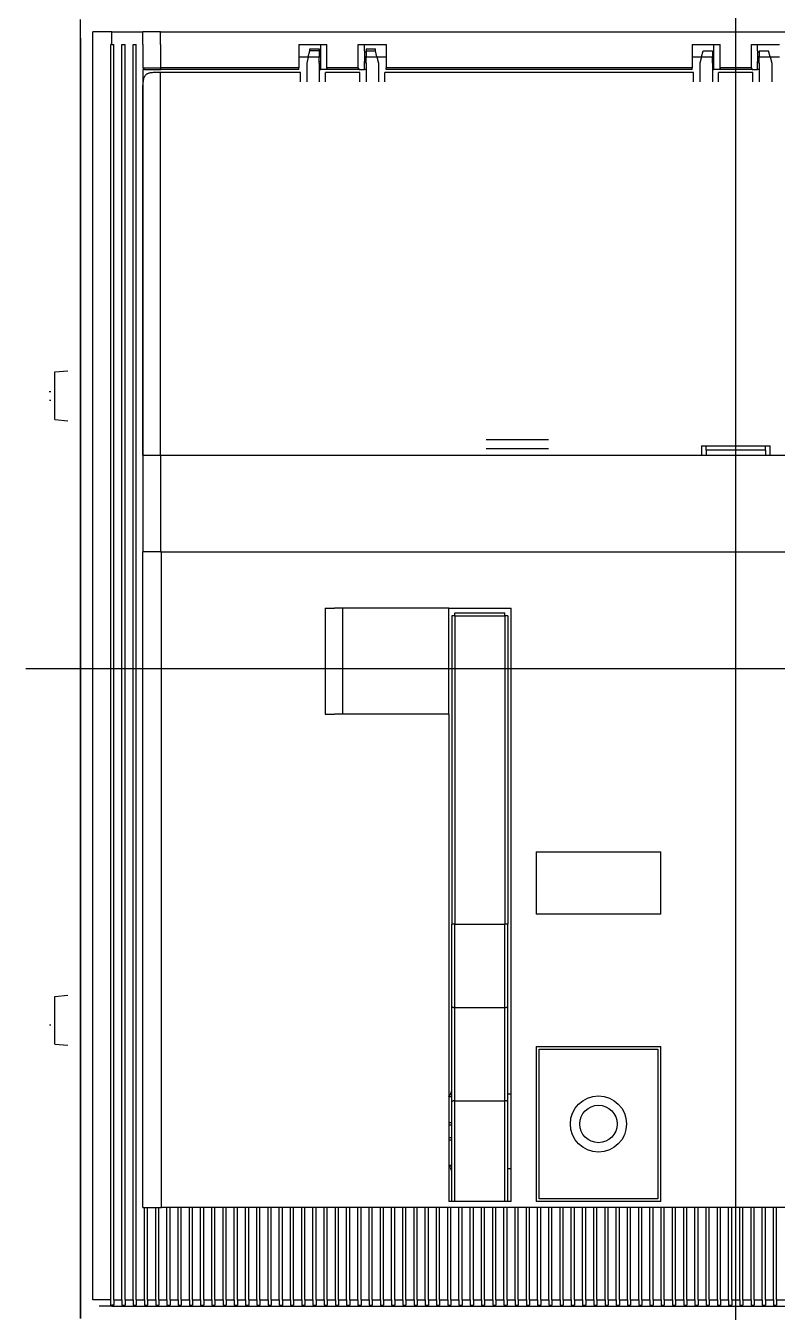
# Model space of a CAD drawing. Header units: metres. Extents: x -364 to 984, y 2601 to 8084.
# Drawn here: x -198.6 to -78.1, y 7642.2 to 7848.2 of the extents above; entities that cross this region are included whole.
import ezdxf

# ---------------------------------------------------------------- set-up
doc = ezdxf.new("R2010")
doc.units = ezdxf.units.M

# ---------------------------------------------------------------- blocks, each defined once
blk = doc.blocks.new('ABB-TR_T7_3')
for p, q in [((125, 68.822586), (125, 347.42781)), ((20, 310.353454), (20, 313.353454)), ((20.000038, 309.853454), (20.000038, 313.353454)), ((25.000038, 311.353454), (22.000038, 311.353454)), ((22.000038, 309.353454), (22.000038, 311.353454)), ((25.000038, 311.353454), (30.000038, 311.353454)), ((25.000038, 309.353454), (25.000038, 311.353454)), ((32.828469, 311.353454), (30.000038, 311.353454)), ((30.000038, 309.353454), (30.000038, 311.353454)), ((32.828469, 311.353454), (217.171608, 311.353454)), ((32.828469, 309.353454), (32.828469, 311.353454)), ((20, 310.353454), (20, 105.353454)), ((20.000038, 105.353454), (20.000038, 309.853454)), ((22.000038, 108.353454), (22.000038, 309.353454)), ((25.000038, 309.353454), (24.850037, 309.353454)), ((24.850037, 108.353454), (24.850037, 309.353454)), ((25.000038, 309.353454), (25.350037, 309.353454)), ((25.350037, 108.353454), (25.350037, 309.353454)), ((26.65004, 309.353454), (27.15004, 309.353454)), ((26.65004, 108.353454), (26.65004, 309.353454)), ((27.15004, 108.353454), (27.15004, 309.353454)), ((28.450035, 309.353454), (28.950035, 309.353454)), ((28.450035, 108.353454), (28.450035, 309.353454)), ((28.950035, 108.353454), (28.950035, 309.353454)), ((30.000038, 309.353454), (30.000038, 307.353454)), ((32.828469, 309.353454), (32.828469, 305.603454)), ((55.000038, 309.353454), (59.500038, 309.353454)), ((55.000038, 309.353454), (55.000038, 305.603454)), ((58.500038, 308.353454), (58.500038, 309.353454)), ((59.500038, 305.603454), (59.500038, 309.353454)), ((64.500038, 309.353454), (69.000038, 309.353454)), ((64.500038, 305.603454), (64.500038, 309.353454)), ((65.500038, 308.353454), (65.500038, 309.353454)), ((69.000038, 309.353454), (69.000038, 305.603454)), ((118.000039, 309.353454), (122.500039, 309.353454)), ((118.000039, 309.353454), (118.000039, 305.603454)), ((121.500039, 308.353454), (121.500039, 309.353454)), ((122.500039, 305.603454), (122.500039, 309.353454)), ((127.500039, 309.353454), (132.000039, 309.353454)), ((127.500039, 305.603454), (127.500039, 309.353454)), ((128.500039, 308.353454), (128.500039, 309.353454)), ((30.000038, 307.353454), (30.000038, 305.603454)), ((55.000038, 307.353454), (56.500038, 307.353454)), ((56.500038, 307.353454), (56.250038, 306.353454)), ((56.500038, 307.353454), (56.750038, 308.353454)), ((56.500038, 307.353454), (58.250038, 307.353454)), ((56.750038, 308.337379), (56.750038, 308.653457)), ((56.750038, 308.653457), (58.250038, 308.653457)), ((58.250038, 308.337379), (56.750038, 308.337379)), ((58.195038, 307.353454), (58.555039, 307.353454)), ((58.250038, 308.653457), (58.250038, 308.337379)), ((58.250038, 308.337379), (58.250038, 307.353454)), ((58.250038, 308.103454), (58.500038, 308.103454)), ((58.250038, 306.353454), (58.250038, 307.353454)), ((58.500038, 307.853454), (58.500038, 308.353454)), ((58.500038, 306.853454), (58.500038, 307.853454)), ((65.805149, 307.353454), (65.444428, 307.353454)), ((65.500038, 308.353454), (65.500038, 307.853454)), ((65.750038, 308.103454), (65.500038, 308.103454)), ((65.500038, 307.853454), (65.500038, 306.853454)), ((65.750038, 308.653457), (65.750038, 308.337379)), ((65.750038, 308.653457), (67.250038, 308.653457)), ((65.750038, 308.337379), (65.750038, 307.353454)), ((65.750038, 308.337379), (67.250038, 308.337379)), ((65.750038, 307.353454), (67.500038, 307.353454)), ((65.750038, 306.353454), (65.750038, 307.353454)), ((67.250038, 308.337379), (67.250038, 308.653457)), ((67.500038, 307.353454), (67.250038, 308.353454)), ((67.500035, 307.353454), (69.000038, 307.353454)), ((67.500038, 307.353454), (67.750038, 306.353454)), ((118.000039, 307.353454), (119.500037, 307.353454)), ((119.500039, 307.353454), (119.250039, 306.353454)), ((119.500039, 307.353454), (119.750039, 308.353454)), ((119.500039, 307.353454), (121.250039, 307.353454)), ((119.750039, 308.353454), (121.250039, 308.353454)), ((121.195039, 307.353454), (121.555039, 307.353454)), ((121.250039, 308.353454), (121.250039, 307.353454)), ((121.250039, 308.103454), (121.500038, 308.103454)), ((121.250039, 306.353454), (121.250039, 307.353454)), ((121.500039, 307.853454), (121.500039, 308.353454)), ((121.500039, 306.853454), (121.500039, 307.853454)), ((128.805149, 307.353454), (128.444429, 307.353454)), ((128.750039, 308.103454), (128.500038, 308.103454)), ((128.500039, 308.353454), (128.500039, 307.853454)), ((128.500039, 307.853454), (128.500039, 306.853454)), ((128.750039, 308.353454), (128.750039, 307.353454)), ((128.750039, 308.353454), (130.250039, 308.353454)), ((128.750039, 307.353454), (130.500039, 307.353454)), ((128.750039, 306.353454), (128.750039, 307.353454)), ((130.500039, 307.353454), (130.250039, 308.353454)), ((130.500036, 307.353454), (132.000039, 307.353454)), ((130.500039, 307.353454), (130.750039, 306.353454)), ((30.000038, 305.603454), (32.828469, 305.603454)), ((30.250038, 305.353454), (30.000038, 305.353454)), ((30.000038, 305.353454), (30.000038, 243.603454)), ((30.250038, 305.353454), (32.911797, 305.353454)), ((55.000038, 305.603454), (32.828469, 305.603454)), ((55.000038, 305.353454), (32.911797, 305.353454)), ((55.000038, 305.353454), (55.000038, 305.603454)), ((56.250038, 306.353454), (56.250038, 303.353454)), ((58.250038, 306.603454), (58.500038, 306.603454)), ((58.250038, 306.353454), (58.250038, 303.353454)), ((58.250038, 305.353454), (58.500038, 305.353454)), ((58.500038, 306.353454), (58.500038, 306.853454)), ((58.500038, 305.353454), (58.500038, 306.353454)), ((59.264336, 305.353454), (58.500038, 305.353454)), ((64.735741, 305.353454), (59.264336, 305.353454)), ((64.500038, 305.603454), (59.500038, 305.603454)), ((64.735741, 305.353454), (65.500038, 305.353454)), ((65.500038, 306.853454), (65.500038, 306.353454)), ((65.500038, 306.353454), (65.500038, 306.603454)), ((65.750038, 306.603454), (65.500038, 306.603454)), ((65.500038, 305.353454), (65.500038, 306.353454)), ((65.750038, 305.353454), (65.500038, 305.353454)), ((65.750038, 306.353454), (65.750038, 303.353454)), ((67.750038, 306.353454), (67.750038, 303.353454)), ((69.000038, 305.353454), (69.000038, 305.603454)), ((118.000039, 305.603454), (69.000038, 305.603454)), ((118.000039, 305.353454), (69.000038, 305.353454)), ((118.000039, 305.353454), (118.000039, 305.603454)), ((119.250039, 306.353454), (119.250039, 303.353454)), ((121.250037, 305.353454), (121.500039, 305.353454)), ((121.250039, 306.603454), (121.500038, 306.603454)), ((121.250039, 306.353454), (121.250039, 303.353454)), ((121.500039, 306.353454), (121.500039, 306.853454)), ((121.500039, 305.353454), (121.500039, 306.353454)), ((122.264337, 305.353454), (121.500039, 305.353454)), ((127.735741, 305.353454), (122.264337, 305.353454)), ((127.500039, 305.603454), (122.500039, 305.603454)), ((127.735741, 305.353454), (128.500039, 305.353454)), ((128.750039, 306.603454), (128.500038, 306.603454)), ((128.500039, 306.853454), (128.500039, 306.353454)), ((128.500039, 306.353454), (128.500039, 306.603454)), ((128.500039, 305.353454), (128.500039, 306.353454)), ((128.750037, 305.353454), (128.500039, 305.353454)), ((128.750039, 306.353454), (128.750039, 303.353454)), ((130.750039, 306.353454), (130.750039, 303.353454)), ((30.000038, 243.603454), (30.000038, 302.853454)), ((55.250038, 304.853454), (32.828469, 304.853454)), ((32.828469, 243.603454), (32.828469, 304.853454)), ((55.250038, 303.353454), (55.250038, 304.853454)), ((64.750038, 304.853454), (59.250038, 304.853454)), ((59.250038, 303.353454), (59.250038, 304.853454)), ((64.750038, 303.353454), (64.750038, 304.853454)), ((118.250039, 304.853454), (68.750038, 304.853454)), ((68.750038, 303.353454), (68.750038, 304.853454)), ((118.250039, 303.353454), (118.250039, 304.853454)), ((127.750039, 304.853454), (122.250039, 304.853454)), ((122.250039, 303.353454), (122.250039, 304.853454)), ((127.750039, 303.353454), (127.750039, 304.853454)), ((15.867371, 256.916874), (18, 257.103454)), ((15.867371, 251.275203), (15.867371, 256.916874)), ((14.961487, 253.803455), (15.269806, 253.803455)), ((15.034363, 252.403453), (15.269806, 252.403453)), ((15.867371, 249.290035), (15.867371, 251.275203)), ((15.867371, 249.290035), (18, 249.103454)), ((85, 246.103454), (95, 246.103454)), ((30.000038, 243.603454), (30.000038, 235.353454)), ((30.000038, 243.603454), (32.828469, 243.603454)), ((30.000038, 243.603454), (32.828469, 243.603454)), ((32.828469, 243.603454), (32.828469, 228.103454)), ((32.828469, 243.603454), (39.500038, 243.603454)), ((39.500038, 243.603454), (50.500038, 243.603454)), ((50.5, 243.603454), (119.5, 243.603454)), ((50.500038, 243.603454), (119.500039, 243.603454)), ((95, 244.603454), (85, 244.603454)), ((119.5, 245.103454), (119.5, 243.603454)), ((119.5, 245.103454), (130.5, 245.103454)), ((119.5, 243.603454), (120.25, 243.603454)), ((120.25, 244.403454), (120.25, 245.103454)), ((120.25, 244.403454), (120.25, 243.603454)), ((129.75, 244.403454), (120.25, 244.403454)), ((120.25, 243.603454), (129.75, 243.603454)), ((129.75, 244.403454), (129.75, 245.103454)), ((129.75, 244.403454), (129.75, 243.603454)), ((129.75, 243.603454), (130.5, 243.603454)), ((130.5, 243.603454), (130.5, 245.103454)), ((130.500039, 243.603454), (199.500038, 243.603454)), ((30.000038, 235.353454), (30.000038, 228.103451)), ((33, 228.103454), (30, 228.103454)), ((30, 123.103454), (30, 228.103454)), ((32.828469, 228.103454), (105.67285, 228.103454)), ((33, 228.103454), (105.672854, 228.103454)), ((33, 123.103454), (33, 228.103454)), ((105.513409, 228.103454), (217, 228.103454)), ((59.1987, 219.103454), (59.1987, 202.103454)), ((59.1987, 219.103454), (60.702866, 219.103454)), ((78.998703, 219.103454), (60.702866, 219.103454)), ((61.96249, 219.103454), (61.96249, 202.103454)), ((78.998703, 219.103454), (88.998703, 219.103454)), ((78.998703, 202.103454), (78.998703, 219.103454)), ((88.998703, 124.103454), (88.998703, 219.103454)), ((79.998703, 217.853454), (79.498703, 217.853454)), ((79.498703, 217.853454), (79.498703, 168.469776)), ((79.998703, 218.353454), (87.998703, 218.353454)), ((79.998703, 217.853454), (79.998703, 218.353454)), ((79.998703, 217.853454), (87.998703, 217.853454)), ((79.998703, 217.853454), (79.998703, 168.469776)), ((87.998703, 217.853454), (87.998703, 218.353454)), ((88.498703, 217.853454), (87.998703, 217.853454)), ((87.998703, 217.853454), (87.998703, 168.469776)), ((88.498703, 217.853454), (88.498703, 168.469776)), ((234.904961, 209.353454), (11.22554, 209.353454)), ((59.1987, 202.103454), (60.702866, 202.103454)), ((78.998703, 202.103454), (60.702866, 202.103454)), ((78.998703, 202.103454), (78.998703, 124.103454)), ((92.998703, 180.103454), (92.998703, 170.103454)), ((92.998703, 180.103454), (112.998703, 180.103454)), ((112.998703, 170.103454), (112.998703, 180.103454)), ((112.998703, 170.103454), (92.998703, 170.103454)), ((79.998703, 168.469776), (79.498703, 168.469776)), ((79.498703, 155.324154), (79.498703, 168.469776)), ((79.998703, 168.469776), (87.998703, 168.469776)), ((79.998703, 155.157753), (79.998703, 168.469776)), ((88.498703, 168.469776), (87.998703, 168.469776)), ((87.998703, 155.157753), (87.998703, 168.469776)), ((88.498703, 155.32415), (88.498703, 168.469776)), ((15.867371, 156.916874), (18, 157.103454)), ((15.867371, 151.2392), (15.867371, 156.916874)), ((79.498703, 140.025345), (79.498703, 155.32415)), ((79.998703, 155.157753), (87.998703, 155.157753)), ((79.998703, 140.224144), (79.998703, 155.157753)), ((87.998703, 140.224144), (87.998703, 155.157753)), ((88.498703, 140.025345), (88.498703, 155.32415)), ((15.034363, 152.389671), (15.269806, 152.378677)), ((15.867371, 149.290035), (15.867371, 151.2392)), ((15.867371, 149.290035), (18, 149.103454)), ((92.998703, 148.903454), (92.998703, 124.103454)), ((92.998703, 148.903454), (112.998703, 148.903454)), ((93.498703, 124.503456), (93.498703, 148.503456)), ((93.498703, 148.503456), (112.498703, 148.503456)), ((112.498703, 148.503456), (112.498703, 124.503456)), ((112.998703, 124.103454), (112.998703, 148.903454)), ((78.998692, 140.884605), (79.498703, 140.884605)), ((79.498703, 140.853454), (78.998696, 140.853454)), ((79.998703, 140.224144), (87.998703, 140.224144)), ((79.998703, 124.103668), (79.998703, 140.224144)), ((87.998703, 124.103668), (87.998703, 140.224144)), ((88.498703, 141.353454), (88.998696, 141.353454)), ((79.498703, 124.103462), (79.498703, 140.025345)), ((88.498703, 124.103462), (88.498703, 140.025345)), ((78.998699, 136.728454), (79.498703, 136.728454)), ((78.998699, 136.353454), (79.498703, 136.353454)), ((79, 136.728454), (79.5, 136.728454)), ((79, 136.353454), (79.5, 136.353454)), ((78.998699, 134.353454), (79.498703, 134.353454)), ((78.998699, 133.978454), (79.498703, 133.978454)), ((79, 134.353454), (79.5, 134.353454)), ((79, 133.978454), (79.5, 133.978454)), ((78.998692, 129.822304), (79.498703, 129.822304)), ((79.498703, 129.853454), (78.998696, 129.853454)), ((79.5, 129.853454), (79, 129.853454)), ((79, 129.822303), (79.5, 129.822303)), ((88.498703, 129.353454), (88.998696, 129.353454)), ((88.5, 129.353454), (89, 129.353454)), ((88.998703, 124.103454), (78.998703, 124.103454)), ((112.998703, 124.103454), (92.998703, 124.103454)), ((112.498703, 124.503456), (93.498703, 124.503456)), ((30, 123.103454), (33, 123.103454)), ((30.250038, 108.353454), (30.250038, 123.103454)), ((30.750038, 108.353454), (30.750038, 123.103454)), ((32.050041, 108.353454), (32.050041, 123.103454)), ((32.550041, 108.353454), (32.550041, 123.103454)), ((217, 123.103454), (33, 123.103454)), ((33.850037, 108.353454), (33.850037, 123.103454)), ((34.350037, 108.353454), (34.350037, 123.103454)), ((35.65004, 108.353454), (35.65004, 123.103454)), ((36.15004, 108.353454), (36.15004, 123.103454)), ((37.450035, 108.353454), (37.450035, 123.103454)), ((37.950035, 108.353454), (37.950035, 123.103454)), ((39.250038, 108.353454), (39.250038, 123.103454)), ((39.750038, 108.353454), (39.750038, 123.103454)), ((41.050041, 108.353454), (41.050041, 123.103454)), ((41.550041, 108.353454), (41.550041, 123.103454)), ((42.850037, 108.353454), (42.850037, 123.103454)), ((43.350037, 108.353454), (43.350037, 123.103454)), ((44.65004, 108.353454), (44.65004, 123.103454)), ((45.15004, 108.353454), (45.15004, 123.103454)), ((46.450035, 108.353454), (46.450035, 123.103454)), ((46.950035, 108.353454), (46.950035, 123.103454)), ((48.250038, 108.353454), (48.250038, 123.103454)), ((48.750038, 108.353454), (48.750038, 123.103454)), ((50.050041, 108.353454), (50.050041, 123.103454)), ((50.550041, 108.353454), (50.550041, 123.103454)), ((51.850037, 108.353454), (51.850037, 123.103454)), ((52.350037, 108.353454), (52.350037, 123.103454)), ((53.65004, 108.353454), (53.65004, 123.103454)), ((54.15004, 108.353454), (54.15004, 123.103454)), ((55.450035, 108.353454), (55.450035, 123.103454)), ((55.950035, 108.353454), (55.950035, 123.103454)), ((57.250038, 108.353454), (57.250038, 123.103454)), ((57.750038, 108.353454), (57.750038, 123.103454)), ((59.050041, 108.353454), (59.050041, 123.103454)), ((59.550041, 108.353454), (59.550041, 123.103454)), ((60.850037, 108.353454), (60.850037, 123.103454)), ((61.350041, 108.353454), (61.350041, 123.103454)), ((62.65004, 108.353454), (62.65004, 123.103454)), ((63.15004, 108.353454), (63.15004, 123.103454)), ((64.450039, 108.353454), (64.450039, 123.103454)), ((64.950039, 108.353454), (64.950039, 123.103454)), ((66.250038, 108.353454), (66.250038, 123.103454)), ((66.750038, 108.353454), (66.750038, 123.103454)), ((68.050038, 108.353454), (68.050038, 123.103454)), ((68.550038, 108.353454), (68.550038, 123.103454)), ((69.850041, 108.353454), (69.850041, 123.103454)), ((70.350041, 108.353454), (70.350041, 123.103454)), ((71.65004, 108.353454), (71.65004, 123.103454)), ((72.15004, 108.353454), (72.15004, 123.103454)), ((73.450039, 108.353454), (73.450039, 123.103454)), ((73.950039, 108.353454), (73.950039, 123.103454)), ((75.250038, 108.353454), (75.250038, 123.103454)), ((75.750038, 108.353454), (75.750038, 123.103454)), ((77.050038, 108.353454), (77.050038, 123.103454)), ((77.550038, 108.353454), (77.550038, 123.103454)), ((78.850041, 108.353454), (78.850041, 123.103454)), ((79.350041, 108.353454), (79.350041, 123.103454)), ((80.65004, 108.353454), (80.65004, 123.103454)), ((81.15004, 108.353454), (81.15004, 123.103454)), ((82.450039, 108.353454), (82.450039, 123.103454)), ((82.950039, 108.353454), (82.950039, 123.103454)), ((84.250038, 108.353454), (84.250038, 123.103454)), ((84.750038, 108.353454), (84.750038, 123.103454)), ((86.050038, 108.353454), (86.050038, 123.103454)), ((86.550038, 108.353454), (86.550038, 123.103454)), ((87.850041, 108.353454), (87.850041, 123.103454)), ((88.350041, 108.353454), (88.350041, 123.103454)), ((89.65004, 108.353454), (89.65004, 123.103454)), ((90.15004, 108.353454), (90.15004, 123.103454)), ((91.450039, 108.353454), (91.450039, 123.103454)), ((91.950039, 108.353454), (91.950039, 123.103454)), ((93.250038, 108.353454), (93.250038, 123.103454)), ((93.750038, 108.353454), (93.750038, 123.103454)), ((95.05004, 108.353454), (95.05004, 123.103454)), ((95.55004, 108.353454), (95.55004, 123.103454)), ((96.850039, 108.353454), (96.850039, 123.103454)), ((97.350039, 108.353454), (97.350039, 123.103454)), ((98.65004, 108.353454), (98.65004, 123.103454)), ((99.15004, 108.353454), (99.15004, 123.103454)), ((100.450039, 108.353454), (100.450039, 123.103454)), ((100.950039, 108.353454), (100.950039, 123.103454)), ((102.250038, 108.353454), (102.250038, 123.103454)), ((102.750038, 108.353454), (102.750038, 123.103454)), ((104.05004, 108.353454), (104.05004, 123.103454)), ((104.55004, 108.353454), (104.55004, 123.103454)), ((105.850039, 108.353454), (105.850039, 123.103454)), ((106.350039, 108.353454), (106.350039, 123.103454)), ((107.65004, 108.353454), (107.65004, 123.103454)), ((108.15004, 108.353454), (108.15004, 123.103454)), ((109.450039, 108.353454), (109.450039, 123.103454)), ((109.950039, 108.353454), (109.950039, 123.103454)), ((111.250039, 108.353454), (111.250039, 123.103454)), ((111.750039, 108.353454), (111.750039, 123.103454)), ((113.05004, 108.353454), (113.05004, 123.103454)), ((113.55004, 108.353454), (113.55004, 123.103454)), ((114.850039, 108.353454), (114.850039, 123.103454)), ((115.350039, 108.353454), (115.350039, 123.103454)), ((116.650039, 108.353454), (116.650039, 123.103454)), ((117.150039, 108.353454), (117.150039, 123.103454)), ((118.450039, 108.353454), (118.450039, 123.103454)), ((118.950039, 108.353454), (118.950039, 123.103454)), ((120.250039, 108.353454), (120.250039, 123.103454)), ((120.750039, 108.353454), (120.750039, 123.103454)), ((122.050039, 108.353454), (122.050039, 123.103454)), ((122.550039, 108.353454), (122.550039, 123.103454)), ((123.850039, 108.353454), (123.850039, 123.103454)), ((124.350039, 108.353454), (124.350039, 123.103454)), ((125.650039, 108.353454), (125.650039, 123.103454)), ((126.150039, 108.353454), (126.150039, 123.103454)), ((127.450039, 108.353454), (127.450039, 123.103454)), ((127.950039, 108.353454), (127.950039, 123.103454)), ((129.250039, 108.353454), (129.250039, 123.103454)), ((129.750039, 108.353454), (129.750039, 123.103454)), ((131.050039, 108.353454), (131.050039, 123.103454)), ((131.550039, 108.353454), (131.550039, 123.103454)), ((24.850037, 108.353454), (22.000038, 108.353454)), ((25.000038, 107.353454), (23.000038, 107.353454)), ((24.850037, 107.490043), (24.850037, 108.353454)), ((24.850037, 107.490043), (25.000038, 107.487427)), ((25.000038, 107.353454), (25.000038, 107.487427)), ((25.350037, 107.487427), (25.000038, 107.487427)), ((25.000038, 107.353454), (225.000038, 107.353454)), ((25.350037, 108.353454), (26.65004, 108.353454)), ((25.350037, 108.353454), (25.350037, 107.487427)), ((26.65004, 108.353454), (26.65004, 107.487427)), ((26.65004, 107.487427), (27.15004, 107.487427)), ((27.15004, 108.353454), (28.450035, 108.353454)), ((27.15004, 108.353454), (27.15004, 107.487427)), ((28.450035, 108.353454), (28.450035, 107.487427)), ((28.450035, 107.487427), (28.950035, 107.487427)), ((28.950035, 108.353454), (30.250038, 108.353454)), ((28.950035, 108.353454), (28.950035, 107.487427)), ((30.250038, 108.353454), (30.250038, 107.487427)), ((30.250038, 107.487427), (30.750038, 107.487427)), ((30.750038, 108.353454), (32.050041, 108.353454)), ((30.750038, 108.353454), (30.750038, 107.487427)), ((32.050041, 108.353454), (32.050041, 107.487427)), ((32.050041, 107.487427), (32.550041, 107.487427)), ((32.550041, 108.353454), (33.850037, 108.353454)), ((32.550041, 108.353454), (32.550041, 107.487427)), ((33.850037, 108.353454), (33.850037, 107.487427)), ((33.850037, 107.487427), (34.350037, 107.487427)), ((34.350037, 108.353454), (35.65004, 108.353454)), ((34.350037, 108.353454), (34.350037, 107.487427)), ((35.65004, 108.353454), (35.65004, 107.487427)), ((35.65004, 107.487427), (36.15004, 107.487427)), ((36.15004, 108.353454), (37.450035, 108.353454)), ((36.15004, 108.353454), (36.15004, 107.487427)), ((37.450035, 108.353454), (37.450035, 107.487427)), ((37.450035, 107.487427), (37.950035, 107.487427)), ((37.950035, 108.353454), (39.250038, 108.353454)), ((37.950035, 108.353454), (37.950035, 107.487427)), ((39.250038, 108.353454), (39.250038, 107.487427)), ((39.250038, 107.487427), (39.750038, 107.487427)), ((39.750038, 108.353454), (41.050041, 108.353454)), ((39.750038, 108.353454), (39.750038, 107.487427)), ((41.050041, 108.353454), (41.050041, 107.487427)), ((41.050041, 107.487427), (41.550041, 107.487427)), ((41.550041, 108.353454), (42.850037, 108.353454)), ((41.550041, 108.353454), (41.550041, 107.487427)), ((42.850037, 108.353454), (42.850037, 107.487427)), ((42.850037, 107.487427), (43.350037, 107.487427)), ((43.350037, 108.353454), (44.65004, 108.353454)), ((43.350037, 108.353454), (43.350037, 107.487427)), ((44.65004, 108.353454), (44.65004, 107.487427)), ((44.65004, 107.487427), (45.15004, 107.487427)), ((45.15004, 108.353454), (46.450035, 108.353454)), ((45.15004, 108.353454), (45.15004, 107.487427)), ((46.450035, 108.353454), (46.450035, 107.487427)), ((46.450035, 107.487427), (46.950035, 107.487427)), ((46.950035, 108.353454), (48.250038, 108.353454)), ((46.950035, 108.353454), (46.950035, 107.487427)), ((48.250038, 108.353454), (48.250038, 107.487427)), ((48.250038, 107.487427), (48.750038, 107.487427)), ((48.750038, 108.353454), (50.050041, 108.353454)), ((48.750038, 108.353454), (48.750038, 107.487427)), ((50.050041, 108.353454), (50.050041, 107.487427)), ((50.050041, 107.487427), (50.550041, 107.487427)), ((50.550041, 108.353454), (51.850037, 108.353454)), ((50.550041, 108.353454), (50.550041, 107.487427)), ((51.850037, 108.353454), (51.850037, 107.487427)), ((51.850037, 107.487427), (52.350037, 107.487427)), ((52.350037, 108.353454), (53.65004, 108.353454)), ((52.350037, 108.353454), (52.350037, 107.487427)), ((53.65004, 108.353454), (53.65004, 107.487427)), ((53.65004, 107.487427), (54.15004, 107.487427)), ((54.15004, 108.353454), (55.450035, 108.353454)), ((54.15004, 108.353454), (54.15004, 107.487427)), ((55.450035, 108.353454), (55.450035, 107.487427)), ((55.450035, 107.487427), (55.950035, 107.487427)), ((55.950035, 108.353454), (57.250038, 108.353454)), ((55.950035, 108.353454), (55.950035, 107.487427)), ((57.250038, 108.353454), (57.250038, 107.487427)), ((57.250038, 107.487427), (57.750038, 107.487427)), ((57.750038, 108.353454), (59.050041, 108.353454)), ((57.750038, 108.353454), (57.750038, 107.487427)), ((59.050041, 108.353454), (59.050041, 107.487427)), ((59.050041, 107.487427), (59.550041, 107.487427)), ((59.550041, 108.353454), (60.850037, 108.353454)), ((59.550041, 108.353454), (59.550041, 107.487427)), ((60.850037, 108.353454), (60.850037, 107.487427)), ((60.850037, 107.487427), (61.350041, 107.487427)), ((61.350041, 108.353454), (62.65004, 108.353454)), ((61.350041, 108.353454), (61.350041, 107.487427)), ((62.65004, 108.353454), (62.65004, 107.487427)), ((62.65004, 107.487427), (63.15004, 107.487427)), ((63.15004, 108.353454), (64.450039, 108.353454)), ((63.15004, 108.353454), (63.15004, 107.487427)), ((64.450039, 108.353454), (64.450039, 107.487427)), ((64.450039, 107.487427), (64.950039, 107.487427)), ((64.950039, 108.353454), (66.250038, 108.353454)), ((64.950039, 108.353454), (64.950039, 107.487427)), ((66.250038, 108.353454), (66.250038, 107.487427)), ((66.250038, 107.487427), (66.750038, 107.487427)), ((66.750038, 108.353454), (68.050038, 108.353454)), ((66.750038, 108.353454), (66.750038, 107.487427)), ((68.050038, 108.353454), (68.050038, 107.487427)), ((68.050038, 107.487427), (68.550038, 107.487427)), ((68.550038, 108.353454), (69.850041, 108.353454)), ((68.550038, 108.353454), (68.550038, 107.487427)), ((69.850041, 108.353454), (69.850041, 107.487427)), ((69.850041, 107.487427), (70.350041, 107.487427)), ((70.350041, 108.353454), (71.65004, 108.353454)), ((70.350041, 108.353454), (70.350041, 107.487427)), ((71.65004, 108.353454), (71.65004, 107.487427)), ((71.65004, 107.487427), (72.15004, 107.487427)), ((72.15004, 108.353454), (73.450039, 108.353454)), ((72.15004, 108.353454), (72.15004, 107.487427)), ((73.450039, 108.353454), (73.450039, 107.487427)), ((73.450039, 107.487427), (73.950039, 107.487427)), ((73.950039, 108.353454), (75.250038, 108.353454)), ((73.950039, 108.353454), (73.950039, 107.487427)), ((75.250038, 108.353454), (75.250038, 107.487427)), ((75.250038, 107.487427), (75.750038, 107.487427)), ((75.750038, 108.353454), (77.050038, 108.353454)), ((75.750038, 108.353454), (75.750038, 107.487427)), ((77.050038, 108.353454), (77.050038, 107.487427)), ((77.050038, 107.487427), (77.550038, 107.487427)), ((77.550038, 108.353454), (78.850041, 108.353454)), ((77.550038, 108.353454), (77.550038, 107.487427)), ((78.850041, 108.353454), (78.850041, 107.487427)), ((78.850041, 107.487427), (79.350041, 107.487427)), ((79.350041, 108.353454), (80.65004, 108.353454)), ((79.350041, 108.353454), (79.350041, 107.487427)), ((80.65004, 108.353454), (80.65004, 107.487427)), ((80.65004, 107.487427), (81.15004, 107.487427)), ((81.15004, 108.353454), (82.450039, 108.353454)), ((81.15004, 108.353454), (81.15004, 107.487427)), ((82.450039, 108.353454), (82.450039, 107.487427)), ((82.450039, 107.487427), (82.950039, 107.487427)), ((82.950039, 108.353454), (84.250038, 108.353454)), ((82.950039, 108.353454), (82.950039, 107.487427)), ((84.250038, 108.353454), (84.250038, 107.487427)), ((84.250038, 107.487427), (84.750038, 107.487427)), ((84.750038, 108.353454), (86.050038, 108.353454)), ((84.750038, 108.353454), (84.750038, 107.487427)), ((86.050038, 108.353454), (86.050038, 107.487427)), ((86.050038, 107.487427), (86.550038, 107.487427)), ((86.550038, 108.353454), (87.850041, 108.353454)), ((86.550038, 108.353454), (86.550038, 107.487427)), ((87.850041, 108.353454), (87.850041, 107.487427)), ((87.850041, 107.487427), (88.350041, 107.487427)), ((88.350041, 108.353454), (89.65004, 108.353454)), ((88.350041, 108.353454), (88.350041, 107.487427)), ((89.65004, 108.353454), (89.65004, 107.487427)), ((89.65004, 107.487427), (90.15004, 107.487427)), ((90.15004, 108.353454), (91.450039, 108.353454)), ((90.15004, 108.353454), (90.15004, 107.487427)), ((91.450039, 108.353454), (91.450039, 107.487427)), ((91.450039, 107.487427), (91.950039, 107.487427)), ((91.950039, 108.353454), (93.250038, 108.353454)), ((91.950039, 108.353454), (91.950039, 107.487427)), ((93.250038, 108.353454), (93.250038, 107.487427)), ((93.250038, 107.487427), (93.750038, 107.487427)), ((93.750038, 108.353454), (95.05004, 108.353454)), ((93.750038, 108.353454), (93.750038, 107.487427)), ((95.05004, 108.353454), (95.05004, 107.487427)), ((95.05004, 107.487427), (95.55004, 107.487427)), ((95.55004, 108.353454), (96.850039, 108.353454)), ((95.55004, 108.353454), (95.55004, 107.487427)), ((96.850039, 108.353454), (96.850039, 107.487427)), ((96.850039, 107.487427), (97.350039, 107.487427)), ((97.350039, 108.353454), (98.65004, 108.353454)), ((97.350039, 108.353454), (97.350039, 107.487427)), ((98.65004, 108.353454), (98.65004, 107.487427)), ((98.65004, 107.487427), (99.15004, 107.487427)), ((99.15004, 108.353454), (100.450039, 108.353454)), ((99.15004, 108.353454), (99.15004, 107.487427)), ((100.450039, 108.353454), (100.450039, 107.487427)), ((100.450039, 107.487427), (100.950039, 107.487427)), ((100.950039, 108.353454), (102.250038, 108.353454)), ((100.950039, 108.353454), (100.950039, 107.487427)), ((102.250038, 108.353454), (102.250038, 107.487427)), ((102.250038, 107.487427), (102.750038, 107.487427)), ((102.750038, 108.353454), (104.05004, 108.353454)), ((102.750038, 108.353454), (102.750038, 107.487427)), ((104.05004, 108.353454), (104.05004, 107.487427)), ((104.05004, 107.487427), (104.55004, 107.487427)), ((104.55004, 108.353454), (105.850039, 108.353454)), ((104.55004, 108.353454), (104.55004, 107.487427)), ((105.850039, 108.353454), (105.850039, 107.487427)), ((105.850039, 107.487427), (106.350039, 107.487427)), ((106.350039, 108.353454), (107.65004, 108.353454)), ((106.350039, 108.353454), (106.350039, 107.487427)), ((107.65004, 108.353454), (107.65004, 107.487427)), ((107.65004, 107.487427), (108.15004, 107.487427)), ((108.15004, 108.353454), (109.450039, 108.353454)), ((108.15004, 108.353454), (108.15004, 107.487427)), ((109.450039, 108.353454), (109.450039, 107.487427)), ((109.450039, 107.487427), (109.950039, 107.487427)), ((109.950039, 108.353454), (111.250039, 108.353454)), ((109.950039, 108.353454), (109.950039, 107.487427)), ((111.250039, 108.353454), (111.250039, 107.487427)), ((111.250039, 107.487427), (111.750039, 107.487427)), ((111.750039, 108.353454), (113.05004, 108.353454)), ((111.750039, 108.353454), (111.750039, 107.487427)), ((113.05004, 108.353454), (113.05004, 107.487427)), ((113.05004, 107.487427), (113.55004, 107.487427)), ((113.55004, 108.353454), (114.850039, 108.353454)), ((113.55004, 108.353454), (113.55004, 107.487427)), ((114.850039, 108.353454), (114.850039, 107.487427)), ((114.850039, 107.487427), (115.350039, 107.487427)), ((115.350039, 108.353454), (116.650039, 108.353454)), ((115.350039, 108.353454), (115.350039, 107.487427)), ((116.650039, 108.353454), (116.650039, 107.487427)), ((116.650039, 107.487427), (117.150039, 107.487427)), ((117.150039, 108.353454), (118.450039, 108.353454)), ((117.150039, 108.353454), (117.150039, 107.487427)), ((118.450039, 108.353454), (118.450039, 107.487427)), ((118.450039, 107.487427), (118.950039, 107.487427)), ((118.950039, 108.353454), (120.250039, 108.353454)), ((118.950039, 108.353454), (118.950039, 107.487427)), ((120.250039, 108.353454), (120.250039, 107.487427)), ((120.250039, 107.487427), (120.750039, 107.487427)), ((120.750039, 108.353454), (122.050039, 108.353454)), ((120.750039, 108.353454), (120.750039, 107.487427)), ((122.050039, 108.353454), (122.050039, 107.487427)), ((122.050039, 107.487427), (122.550039, 107.487427)), ((122.550039, 108.353454), (123.850039, 108.353454)), ((122.550039, 108.353454), (122.550039, 107.487427)), ((123.850039, 108.353454), (123.850039, 107.487427)), ((123.850039, 107.487427), (124.350039, 107.487427)), ((124.350039, 108.353454), (125.650039, 108.353454)), ((124.350039, 108.353454), (124.350039, 107.487427)), ((125.650039, 108.353454), (125.650039, 107.487427)), ((125.650039, 107.487427), (126.150039, 107.487427)), ((126.150039, 108.353454), (127.450039, 108.353454)), ((126.150039, 108.353454), (126.150039, 107.487427)), ((127.450039, 108.353454), (127.450039, 107.487427)), ((127.450039, 107.487427), (127.950039, 107.487427)), ((127.950039, 108.353454), (129.250039, 108.353454)), ((127.950039, 108.353454), (127.950039, 107.487427)), ((129.250039, 108.353454), (129.250039, 107.487427)), ((129.250039, 107.487427), (129.750039, 107.487427)), ((129.750039, 108.353454), (131.050039, 108.353454)), ((129.750039, 108.353454), (129.750039, 107.487427)), ((131.050039, 108.353454), (131.050039, 107.487427)), ((131.050039, 107.487427), (131.550039, 107.487427)), ((131.550039, 108.353454), (132.850039, 108.353454)), ((131.550039, 108.353454), (131.550039, 107.487427))]:
    blk.add_line(p, q)
for points in [[(32.828469, 305.603454), (32.829468, 305.564857), (32.832436, 305.527176), (32.837197, 305.492073), (32.843666, 305.459526), (32.851143, 305.432014), (32.859856, 305.407974), (32.868569, 305.389725), (32.877983, 305.374962), (32.886627, 305.365135), (32.895577, 305.358238), (32.903542, 305.354683), (32.911797, 305.353454)], [(59.500038, 305.603454), (59.499886, 305.594345), (59.499413, 305.585251), (59.497551, 305.567245), (59.494515, 305.54966), (59.49038, 305.532615), (59.485245, 305.516289), (59.479195, 305.500686), (59.472336, 305.48587), (59.464783, 305.471939), (59.456658, 305.458931), (59.448029, 305.4468), (59.438919, 305.435501), (59.429413, 305.42501), (59.419564, 305.415329), (59.409447, 305.406448), (59.399094, 305.398338), (59.388512, 305.390961), (59.377747, 305.3843), (59.366822, 305.378326), (59.355751, 305.373024), (59.344567, 305.368385), (59.333275, 305.364387), (59.321907, 305.36103), (59.310471, 305.358291), (59.298981, 305.35617), (59.287453, 305.35466), (59.275902, 305.353752), (59.264336, 305.353454)], [(64.500038, 305.603454), (64.500168, 305.595245), (64.50055, 305.587036), (64.502083, 305.570663), (64.504616, 305.554474), (64.508099, 305.538643), (64.512486, 305.523292), (64.517735, 305.508423), (64.523815, 305.494049), (64.530644, 305.48027), (64.538143, 305.467171), (64.546246, 305.45478), (64.554917, 305.443092), (64.564121, 305.432098), (64.573796, 305.421814), (64.583874, 305.412269), (64.5943, 305.403473), (64.605042, 305.395408), (64.616093, 305.388061), (64.627407, 305.381431), (64.638947, 305.375511), (64.650666, 305.370308), (64.662529, 305.365822), (64.67453, 305.36203), (64.686642, 305.35894), (64.698841, 305.356537), (64.711106, 305.35482), (64.723412, 305.353798), (64.729576, 305.353538), (64.735741, 305.353454)], [(122.500039, 305.603454), (122.499823, 305.592766), (122.499176, 305.582092), (122.496628, 305.561073), (122.492488, 305.54068), (122.48691, 305.521179), (122.480036, 305.502678), (122.472018, 305.485245), (122.463063, 305.469032), (122.453342, 305.454086), (122.442934, 305.440315), (122.431926, 305.427666), (122.420434, 305.416138), (122.408558, 305.405716), (122.396352, 305.396347), (122.383856, 305.387977), (122.371115, 305.380577), (122.358169, 305.374122), (122.345053, 305.368568), (122.3318, 305.363914), (122.318435, 305.36013), (122.304984, 305.3572), (122.29147, 305.355118), (122.277914, 305.353866), (122.264337, 305.353454)], [(127.500039, 305.603454), (127.500167, 305.595245), (127.500551, 305.587036), (127.502085, 305.570663), (127.504616, 305.554474), (127.508099, 305.538643), (127.512484, 305.523292), (127.517736, 305.508423), (127.523814, 305.494049), (127.530644, 305.48027), (127.538144, 305.467171), (127.546246, 305.45478), (127.554918, 305.443092), (127.564122, 305.432098), (127.573797, 305.421814), (127.583874, 305.412269), (127.594299, 305.403473), (127.605043, 305.395408), (127.616091, 305.388061), (127.627408, 305.381431), (127.638947, 305.375511), (127.650665, 305.370308), (127.66253, 305.365822), (127.674529, 305.36203), (127.68664, 305.35894), (127.698839, 305.356537), (127.711104, 305.35482), (127.723412, 305.353798), (127.729575, 305.353538), (127.735741, 305.353454)], [(32.828469, 304.853454), (32.692162, 304.853454), (32.556137, 304.853416), (32.420677, 304.853264), (32.286064, 304.852844), (32.152573, 304.851967), (32.020478, 304.85038), (31.890068, 304.847778), (31.76162, 304.843818), (31.635437, 304.838089), (31.511803, 304.830154), (31.39103, 304.819534), (31.273461, 304.805694), (31.159447, 304.788093), (31.04934, 304.766144), (30.943512, 304.739265), (30.842339, 304.706856), (30.746216, 304.668358), (30.700669, 304.646904), (30.656067, 304.623543), (30.655533, 304.623245), (30.61464, 304.599472), (30.574845, 304.573921), (30.570626, 304.57106), (30.533829, 304.544754), (30.498261, 304.516807), (30.491806, 304.511452), (30.426712, 304.451698), (30.419304, 304.444168), (30.36055, 304.378174), (30.353264, 304.369118), (30.300064, 304.295982), (30.293724, 304.286339), (30.245461, 304.205025), (30.240608, 304.195984), (30.196816, 304.105377), (30.193772, 304.098396), (30.154137, 303.99733), (30.15297, 303.994018), (30.117882, 303.883392), (30.088135, 303.767135), (30.063355, 303.645904), (30.04316, 303.520386), (30.027176, 303.391296), (30.015099, 303.259331), (30.006668, 303.125221), (30.001686, 302.989693), (30.00045, 302.921615), (30.000038, 302.853454)], [(79.498703, 155.324154), (79.499722, 155.313541), (79.50277, 155.302971), (79.515385, 155.281528), (79.538235, 155.259304), (79.573788, 155.23645), (79.624447, 155.21381), (79.691708, 155.19281), (79.775387, 155.17527), (79.873024, 155.163093), (79.979763, 155.157871), (79.998703, 155.157753)], [(87.998703, 155.157753), (88.053429, 155.158752), (88.107495, 155.161739), (88.159699, 155.166614), (88.210015, 155.173343), (88.256359, 155.181545), (88.299866, 155.191322), (88.338032, 155.201938), (88.372837, 155.21376), (88.40184, 155.225719), (88.427403, 155.238514), (88.447533, 155.25082), (88.464482, 155.263649), (88.476944, 155.275596), (88.486641, 155.287823), (88.493004, 155.299099), (88.497017, 155.310493), (88.498703, 155.32415)], [(78.998947, 140.897384), (79.041352, 140.941063), (79.082112, 140.985931), (79.121018, 141.031723), (79.158207, 141.078598), (79.193493, 141.126297), (79.227001, 141.174957), (79.258572, 141.224327), (79.288307, 141.274559), (79.316078, 141.325393), (79.341973, 141.376976), (79.365875, 141.429054), (79.387867, 141.481773), (79.40786, 141.534889), (79.425907, 141.588531), (79.441948, 141.642486), (79.456021, 141.696846), (79.468083, 141.751427), (79.478157, 141.806305), (79.486225, 141.86132), (79.492298, 141.916527), (79.496361, 141.971786), (79.498421, 142.027115), (79.498703, 142.056434)], [(79.998703, 140.224144), (79.948616, 140.223144), (79.899033, 140.220154), (79.850861, 140.215256), (79.804146, 140.208481), (79.76046, 140.200126), (79.719013, 140.190132), (79.68174, 140.179092), (79.647209, 140.166733), (79.617394, 140.153938), (79.590515, 140.140152), (79.568299, 140.126518), (79.548958, 140.112205), (79.533753, 140.098465), (79.521202, 140.084305), (79.512013, 140.070907), (79.5052, 140.057289), (79.500992, 140.044342), (79.498928, 140.031318), (79.498703, 140.025345)], [(88.498703, 140.025345), (88.497692, 140.037987), (88.49466, 140.050583), (88.482266, 140.075897), (88.460415, 140.101639), (88.427433, 140.12764), (88.381653, 140.153168), (88.32198, 140.177002), (88.248417, 140.197578), (88.162476, 140.21318), (88.067341, 140.222267), (87.998703, 140.224144)], [(79.498703, 128.650474), (79.494705, 128.761047), (79.482712, 128.871277), (79.462742, 128.980797), (79.434838, 129.08921), (79.399044, 129.196144), (79.355438, 129.301185), (79.304108, 129.403946), (79.245167, 129.503998), (79.178765, 129.600937), (79.105076, 129.694328), (79.024315, 129.783745), (78.998947, 129.809524)], [(79.5, 128.650474), (79.496003, 128.761047), (79.484009, 128.871276), (79.464051, 128.980796), (79.436127, 129.08921), (79.40033, 129.196144), (79.35672, 129.301185), (79.30539, 129.403946), (79.24646, 129.503997), (79.180054, 129.600937), (79.106385, 129.694328), (79.025605, 129.783744), (79.000245, 129.809524)]]:
    blk.add_lwpolyline(points)
for radius in [4.5, 3]:
    blk.add_circle((102.998703, 136.503456), radius)

msp = doc.modelspace()

# ---------------------------------------------------------------- block references
msp.add_blockref('ABB-TR_T7_3', (-209.8, 7535.8))

doc.saveas('drawing.dxf')
